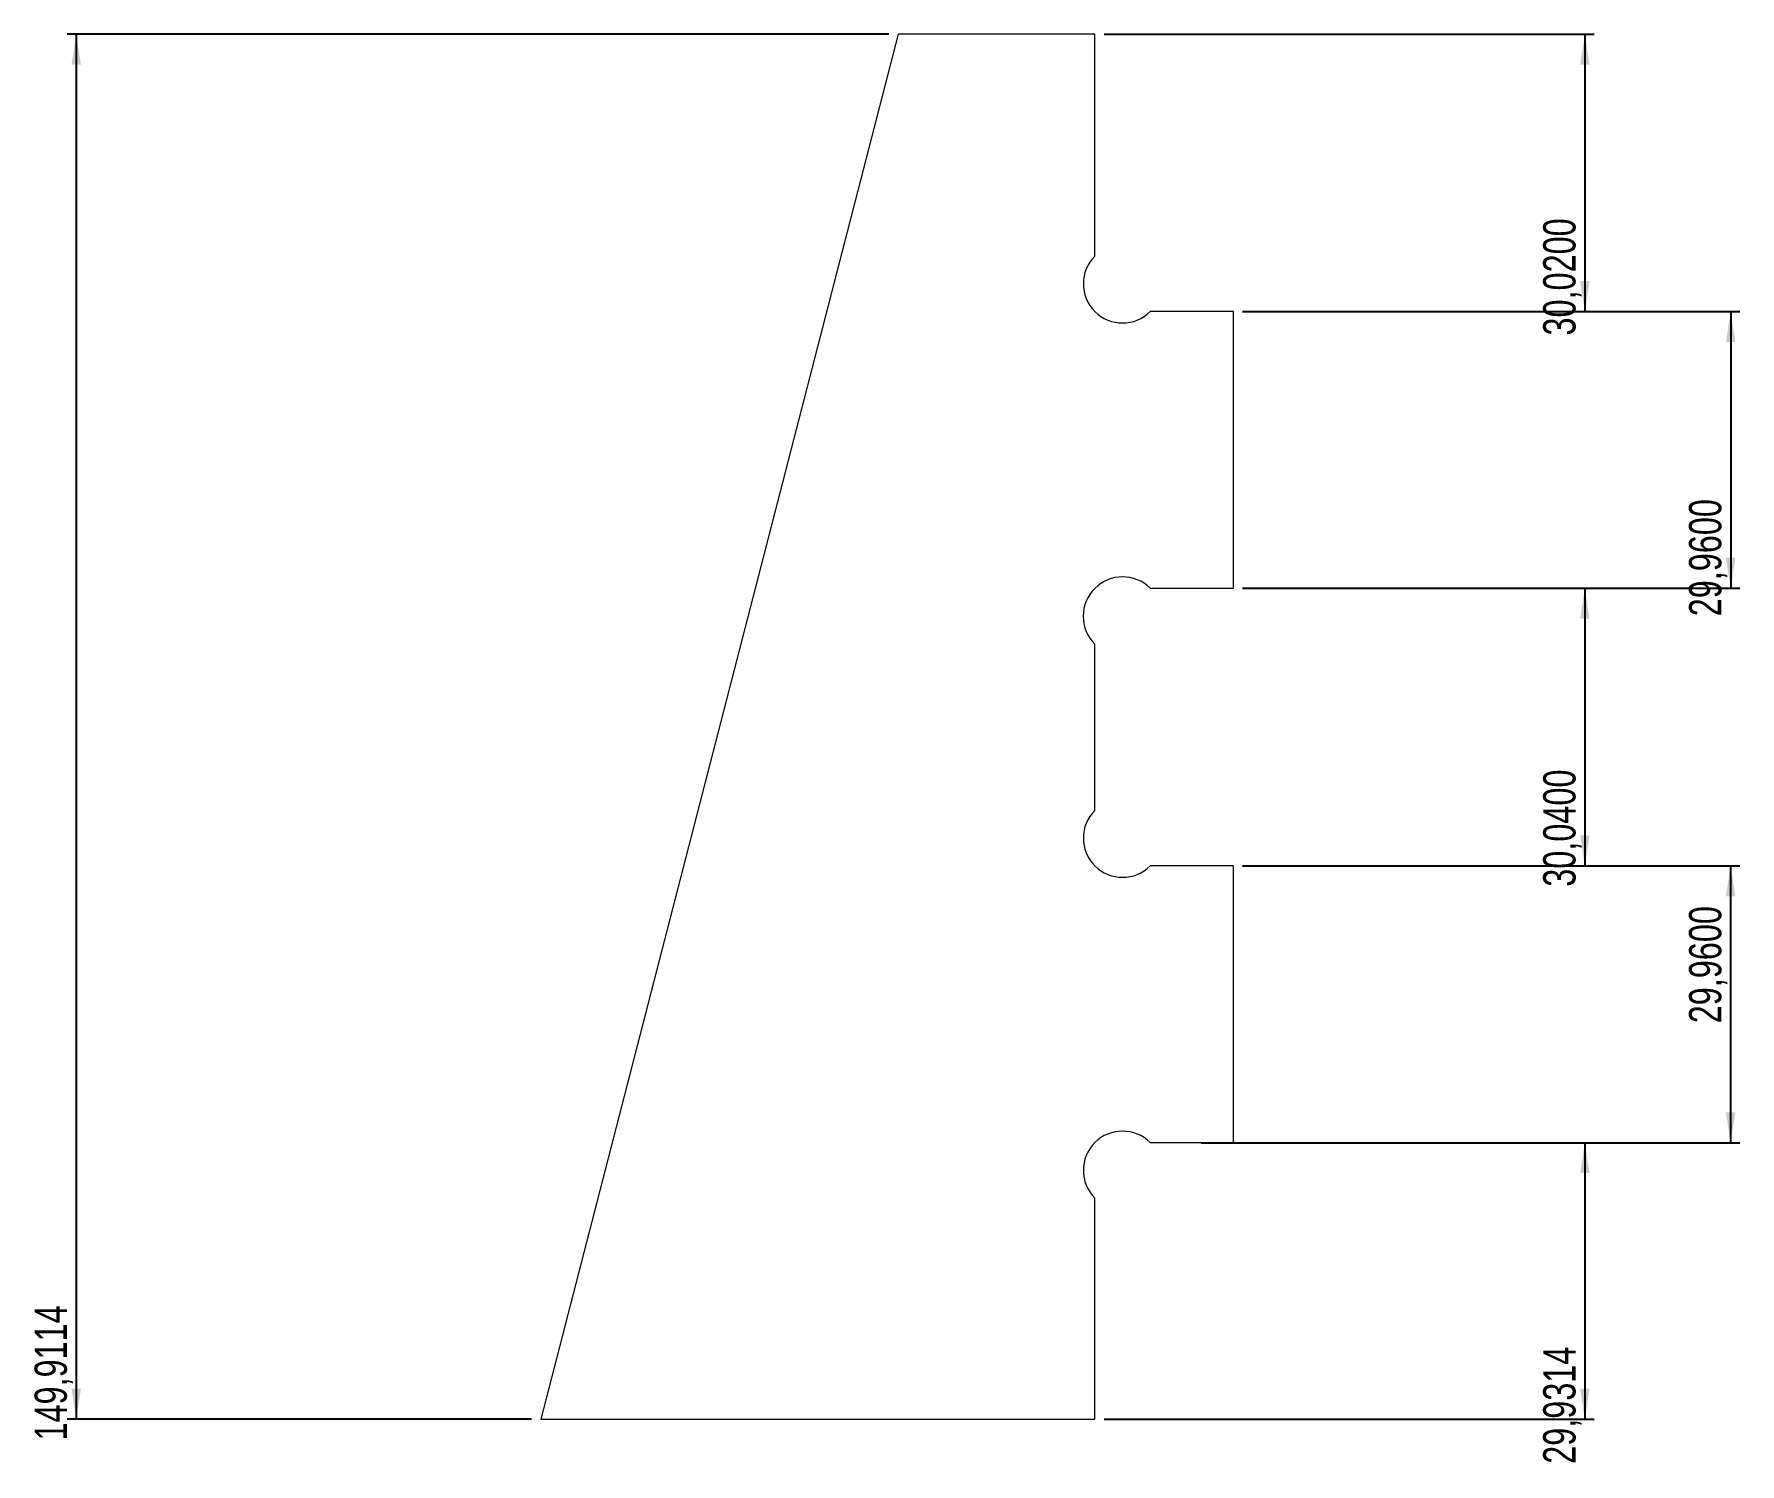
# Model space of a CAD drawing. Header units: millimetres. Extents: x 55 to 240, y 25 to 180.
import ezdxf

# ---------------------------------------------------------------- set-up
doc = ezdxf.new("R2010")
doc.units = ezdxf.units.MM
doc.layers.add('SLD-0', color=179, linetype='Continuous')
doc.styles.add('SLDTEXTSTYLE0', font='TXT', dxfattribs={"width": 0.75})
doc.dimstyles.new('SLDDIMSTYLE0', dxfattribs={"dimtxt": 3.5, "dimasz": 3.302, "dimexe": 0, "dimexo": 0.0625, "dimgap": 0.875, "dimtad": 1, "dimdec": 4, "dimrnd": 1e-09, "dimzin": 12, "dimdsep": 46, "dimtxsty": 'SLDTEXTSTYLE0', "dimsah": 1, "dimcen": 0.09, "dimadec": 0, "dimazin": 3, "dimtfac": 1, "dimtdec": 4, "dimtofl": 0, "dimtmove": 0, "dimatfit": 3, "dimfxl": 1, "dimfrac": 2, "dimtolj": 1, "dimtzin": 12, "dimarcsym": 0})
doc.dimstyles.new('SLDDIMSTYLE1', dxfattribs={"dimtxt": 3.5, "dimasz": 3.302, "dimexe": 0, "dimexo": 0.0625, "dimgap": 0.875, "dimtad": 1, "dimdec": 4, "dimrnd": 1e-09, "dimzin": 12, "dimdsep": 46, "dimtxsty": 'SLDTEXTSTYLE0', "dimsah": 1, "dimcen": 0.09, "dimadec": 0, "dimazin": 3, "dimtfac": 1, "dimtdec": 4, "dimtmove": 0, "dimatfit": 0, "dimfxl": 1, "dimfrac": 2, "dimtolj": 1, "dimtzin": 12, "dimarcsym": 0})

# ---------------------------------------------------------------- blocks, each defined once
blk = doc.blocks.new('_D')
at = {"layer": 'SLD-0'}
for p, q in [((147.75, 179.97), (58.76, 179.97)), ((59.76, 179.97), (59.76, 30.06)), ((109.05, 30.06), (58.76, 30.06))]:
    blk.add_line(p, q, dxfattribs=at)
for points in [[(59.76, 179.97), (59.25, 176.67), (60.27, 176.67)], [(59.76, 30.06), (60.27, 33.36), (59.25, 33.36)]]:
    blk.add_solid(points, dxfattribs=at)
at = {"layer": 'SLD-0', "insert": (55.25, 27.75), "char_height": 3.5, "attachment_point": 1, "rotation": 90, "style": 'SLDTEXTSTYLE0'}
blk.add_mtext('149,9114', dxfattribs=at)
blk = doc.blocks.new('_D_1')
at = {"layer": 'SLD-0'}
for p, q in [((171.05, 179.97), (224.11, 179.97)), ((223.11, 179.97), (223.11, 149.95)), ((186.05, 149.95), (224.11, 149.95))]:
    blk.add_line(p, q, dxfattribs=at)
for points in [[(223.11, 179.97), (222.6, 176.67), (223.62, 176.67)], [(223.11, 149.95), (223.62, 153.25), (222.6, 153.25)]]:
    blk.add_solid(points, dxfattribs=at)
at = {"layer": 'SLD-0', "insert": (218.6, 147.35), "char_height": 3.5, "attachment_point": 1, "rotation": 90, "style": 'SLDTEXTSTYLE0'}
blk.add_mtext('30,0200', dxfattribs=at)
blk = doc.blocks.new('_D_2')
at = {"layer": 'SLD-0'}
for p, q in [((186.05, 149.95), (239.9, 149.95)), ((238.9, 149.95), (238.9, 119.99)), ((186.05, 119.99), (239.9, 119.99))]:
    blk.add_line(p, q, dxfattribs=at)
for points in [[(238.9, 149.95), (238.39, 146.65), (239.41, 146.65)], [(238.9, 119.99), (239.41, 123.29), (238.39, 123.29)]]:
    blk.add_solid(points, dxfattribs=at)
at = {"layer": 'SLD-0', "insert": (234.39, 116.96), "char_height": 3.5, "attachment_point": 1, "rotation": 90, "style": 'SLDTEXTSTYLE0'}
blk.add_mtext('29,9600', dxfattribs=at)
blk = doc.blocks.new('_D_3')
at = {"layer": 'SLD-0'}
for p, q in [((186.05, 119.99), (224.11, 119.99)), ((223.11, 119.99), (223.11, 89.95)), ((186.05, 89.95), (224.11, 89.95))]:
    blk.add_line(p, q, dxfattribs=at)
for points in [[(223.11, 119.99), (222.6, 116.69), (223.62, 116.69)], [(223.11, 89.95), (223.62, 93.25), (222.6, 93.25)]]:
    blk.add_solid(points, dxfattribs=at)
at = {"layer": 'SLD-0', "insert": (218.6, 87.69), "char_height": 3.5, "attachment_point": 1, "rotation": 90, "style": 'SLDTEXTSTYLE0'}
blk.add_mtext('30,0400', dxfattribs=at)
blk = doc.blocks.new('_D_4')
at = {"layer": 'SLD-0'}
for p, q in [((186.05, 89.95), (239.9, 89.95)), ((238.9, 59.99), (238.9, 89.95)), ((186.05, 59.99), (239.9, 59.99))]:
    blk.add_line(p, q, dxfattribs=at)
for points in [[(238.9, 89.95), (238.39, 86.65), (239.41, 86.65)], [(238.9, 59.99), (239.41, 63.29), (238.39, 63.29)]]:
    blk.add_solid(points, dxfattribs=at)
at = {"layer": 'SLD-0', "insert": (234.39, 72.91), "char_height": 3.5, "attachment_point": 1, "rotation": 90, "style": 'SLDTEXTSTYLE0'}
blk.add_mtext('29,9600', dxfattribs=at)
blk = doc.blocks.new('_D_5')
at = {"layer": 'SLD-0'}
for p, q in [((181.55, 59.99), (224.11, 59.99)), ((223.11, 59.99), (223.11, 30.06)), ((171.05, 30.06), (224.11, 30.06))]:
    blk.add_line(p, q, dxfattribs=at)
for points in [[(223.11, 59.99), (222.6, 56.69), (223.62, 56.69)], [(223.11, 30.06), (223.62, 33.36), (222.6, 33.36)]]:
    blk.add_solid(points, dxfattribs=at)
at = {"layer": 'SLD-0', "insert": (218.6, 25.23), "char_height": 3.5, "attachment_point": 1, "rotation": 90, "style": 'SLDTEXTSTYLE0'}
blk.add_mtext('29,9314', dxfattribs=at)

msp = doc.modelspace()

# ---------------------------------------------------------------- linework, layer by layer
at = {"layer": 'SLD-0', "color": 7, "linetype": 'Continuous', "lineweight": 15}
for p, q in [((148.752, 179.97283), (110.04974, 30.06147)), ((170.04974, 179.97283), (148.752, 179.97283)), ((170.04974, 155.95283), (170.04974, 179.97283)), ((185.04974, 149.95283), (176.04974, 149.95283)), ((185.04974, 119.99283), (185.04974, 149.95283)), ((176.04974, 119.99283), (185.04974, 119.99283)), ((170.04974, 95.95283), (170.04974, 113.95283)), ((185.04974, 89.95283), (176.04974, 89.95283)), ((185.04974, 59.99283), (185.04974, 89.95283)), ((176.04974, 59.99283), (185.04974, 59.99283)), ((170.04974, 30.06147), (170.04974, 53.99283)), ((110.04974, 30.06147), (170.04974, 30.06147))]:
    msp.add_line(p, q, dxfattribs=at)
for centre, radius, start, end in [((173.04974, 152.95283), 4.24264, 135, 225), ((173.04974, 152.95283), 4.24264, 225, 315), ((173.04974, 116.97283), 4.25681, 45.1903512, 135), ((173.04974, 116.97283), 4.25681, 135, 225.1903512), ((173.04974, 92.95283), 4.24264, 135, 225), ((173.04974, 92.95283), 4.24264, 225, 315), ((173.04974, 56.99283), 4.24264, 45, 135), ((173.04974, 56.99283), 4.24264, 135, 225)]:
    msp.add_arc(centre, radius, start, end, dxfattribs=at)

# ---------------------------------------------------------------- dimensions: what is measured, and where the dimension line sits
at = {"layer": 'SLD-0'}
for base, p1, p2, dimstyle, picture, middle in [((59.7608, 30.06147), (148.752, 179.97283), (110.04974, 30.06147), 'SLDDIMSTYLE0', '_D', (59.7608, 37.44973)), ((223.11115, 149.95283), (170.04974, 179.97283), (185.04974, 149.95283), 'SLDDIMSTYLE1', '_D_1', (223.11115, 155.75043)), ((238.89781, 119.99283), (185.04974, 149.95283), (185.04974, 119.99283), 'SLDDIMSTYLE1', '_D_2', (238.89781, 125.3693)), ((223.11115, 89.95283), (185.04974, 119.99283), (185.04974, 89.95283), 'SLDDIMSTYLE1', '_D_3', (223.11115, 96.0978)), ((238.89781, 89.95283), (185.04974, 59.99283), (185.04974, 89.95283), 'SLDDIMSTYLE1', '_D_4', (238.89781, 81.31155)), ((223.11115, 30.06147), (180.54974, 59.99283), (170.04974, 30.06147), 'SLDDIMSTYLE1', '_D_5', (223.11115, 33.63008))]:
    dim = msp.add_linear_dim(base=base, p1=p1, p2=p2, angle=90, dimstyle=dimstyle, dxfattribs=at)
    dim.commit()
    dim.dimension.update_dxf_attribs({"geometry": picture, "text_midpoint": middle, "dimtype": 160})

doc.saveas('drawing.dxf')
